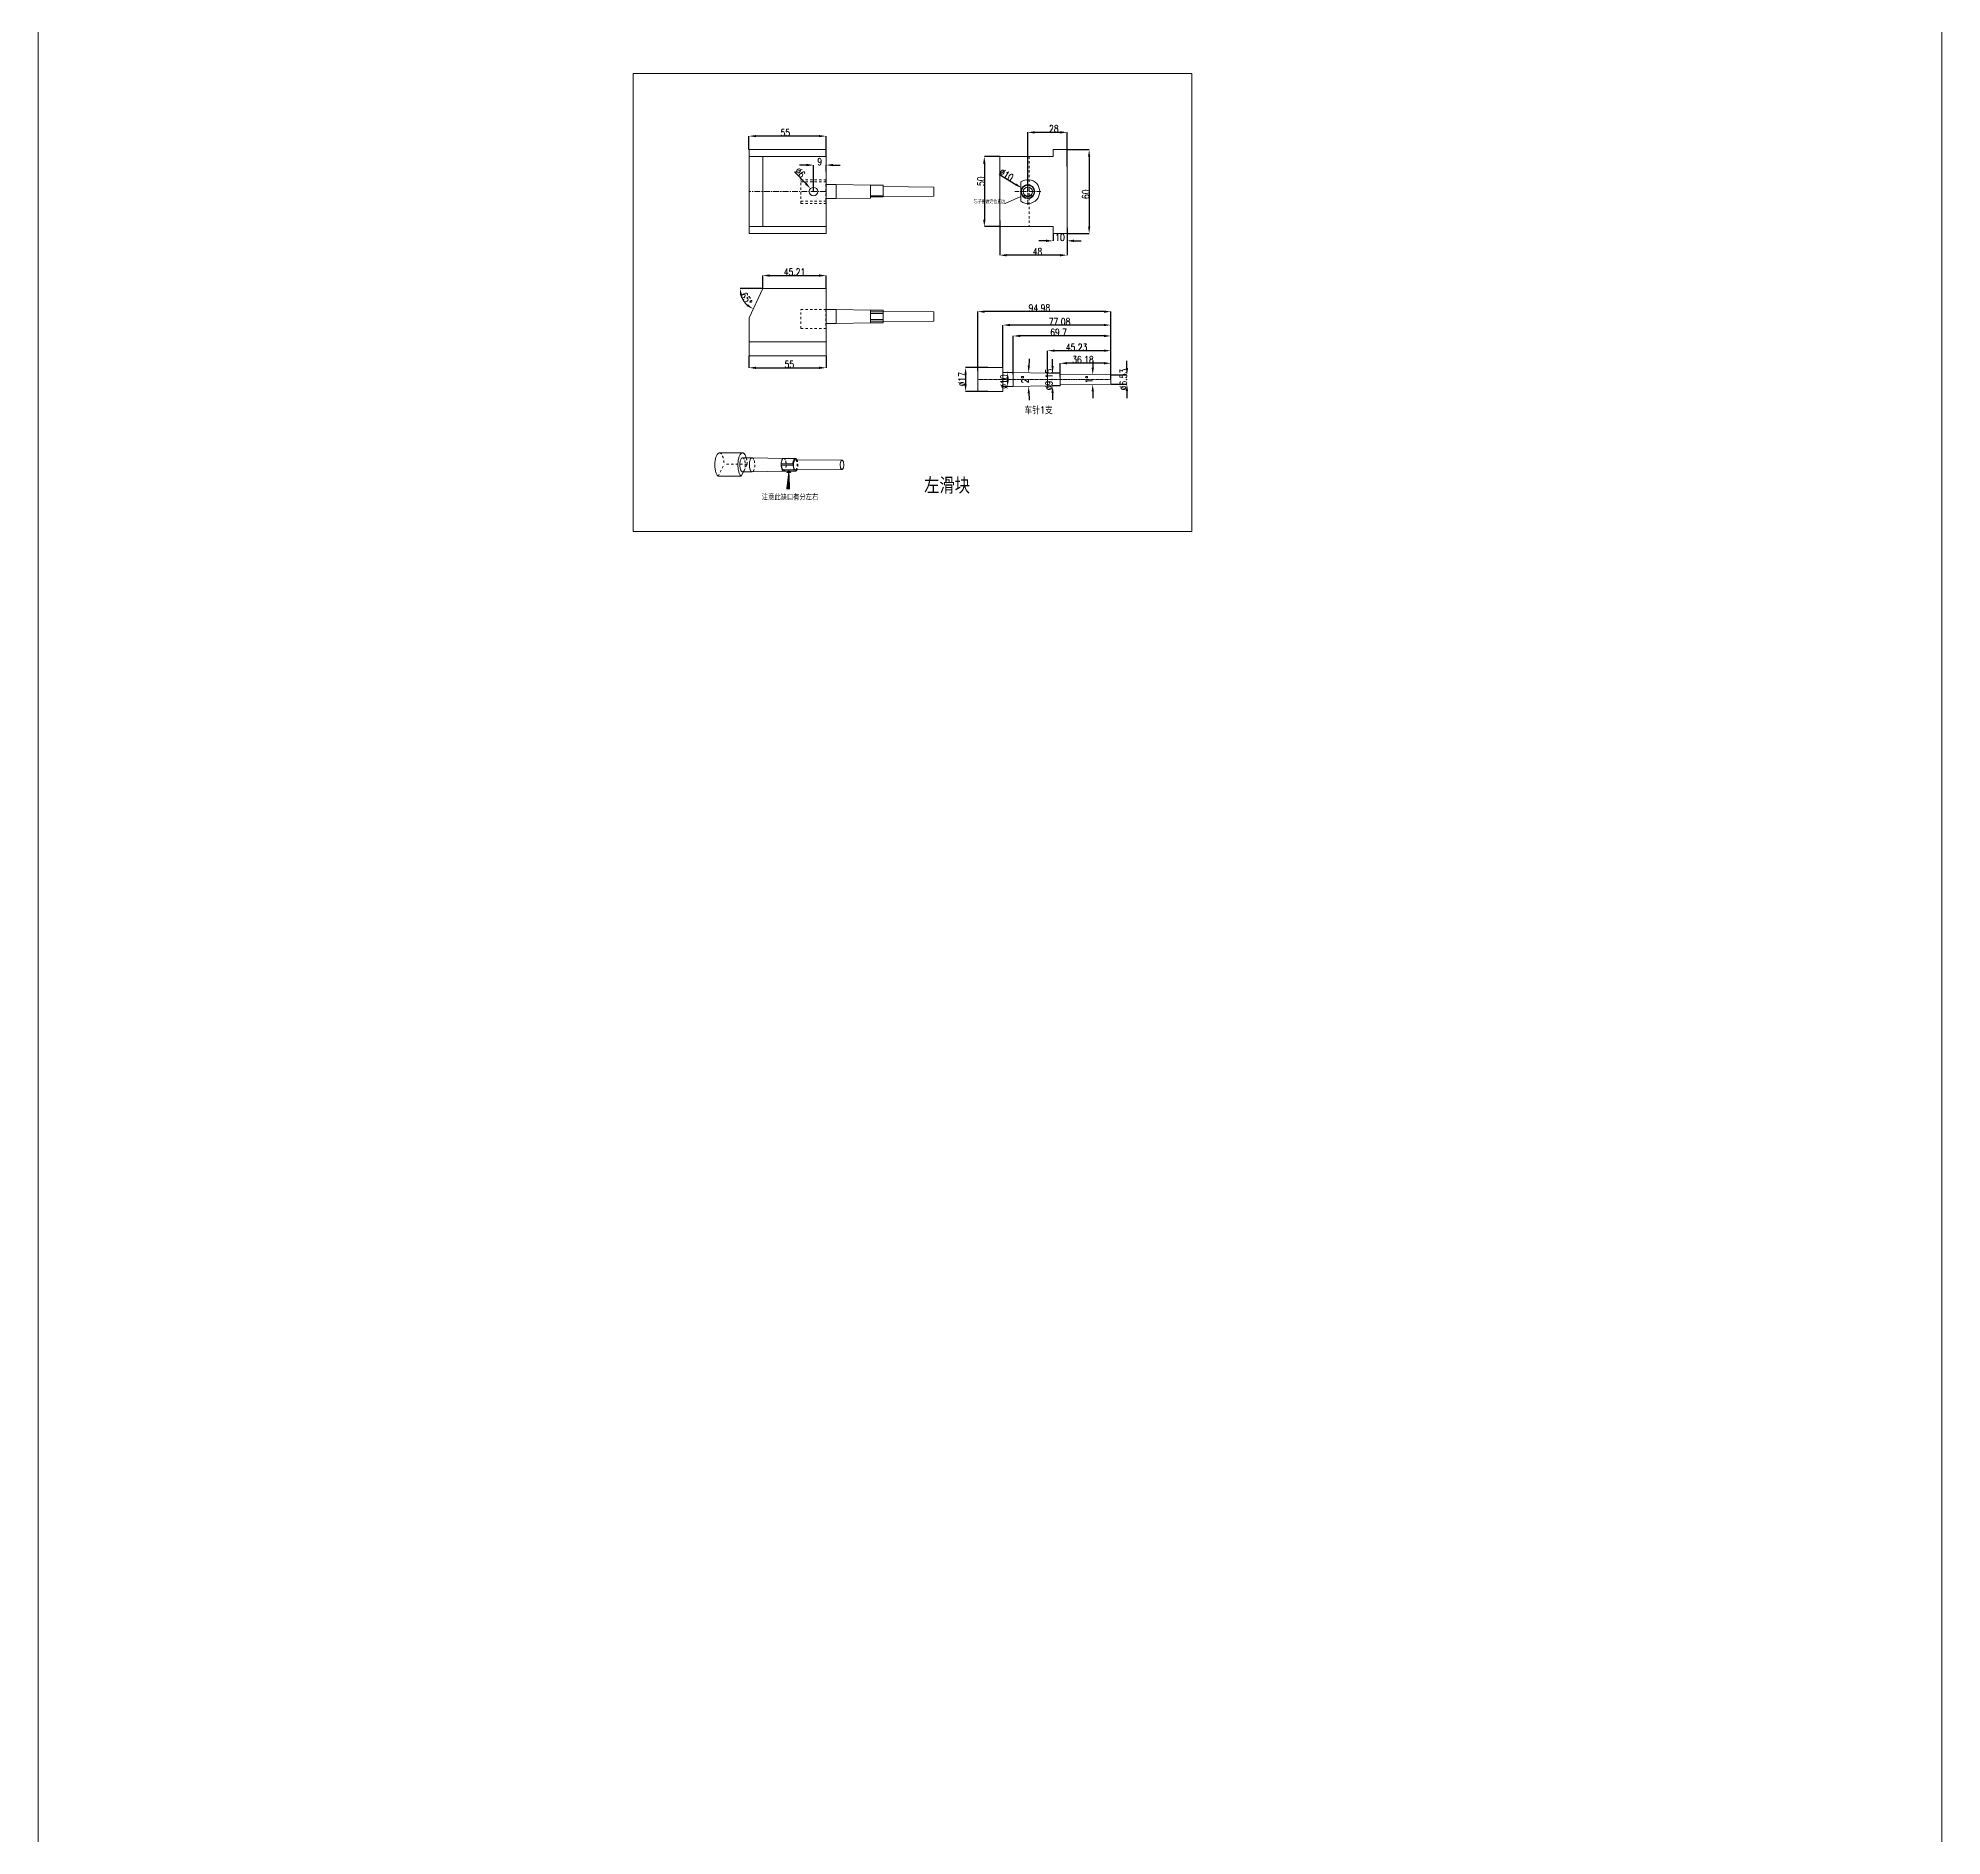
# Model space of a CAD drawing. Header units: millimetres. Extents: x 583 to 1942, y -5112 to 253.
# Drawn here: x 583 to 1942, y -3828 to -2545 of the extents above; entities that cross this region are included whole.
import ezdxf

# ---------------------------------------------------------------- set-up
doc = ezdxf.new("R2010")
doc.units = ezdxf.units.MM
doc.header["$LTSCALE"] = 16.334999
doc.linetypes.add('CENTER', pattern=[0.6, 0.375, -0.075, 0.075, -0.075])
doc.linetypes.add('HIDDEN', pattern=[0.2, 0.1, -0.1])
doc.layers.get('0').update_dxf_attribs({"lineweight": 18})
for name, color, linetype, lineweight in [('DEFAULT_2', 8, 'HIDDEN', 18), ('dim', 82, 'Continuous', 9), ('epin', 13, 'Continuous', 9)]:
    doc.layers.add(name, color=color, linetype=linetype, lineweight=lineweight)
doc.styles.get("Standard").update_dxf_attribs({"font": 'txt.shx', "width": 0.8})
doc.dimstyles.new('副本 11', dxfattribs={"dimtxt": 2.5, "dimasz": 2.5, "dimexe": 1.25, "dimexo": 0.625, "dimtad": 1, "dimdsep": 46, "dimtxsty": 'Standard', "dimcen": 2.5, "dimdle": 5, "dimadec": 0, "dimazin": 0, "dimtfac": 1, "dimtmove": 0, "dimatfit": 3, "dimfxl": 0, "dimtolj": 1, "dimarcsym": 0})

# ---------------------------------------------------------------- blocks, each defined once
blk = doc.blocks.new('*X70')
at = {"layer": 'epin'}
blk.add_hatch(color=4, dxfattribs=at).paths.add_polyline_path([(1131.4, -2648), (1130.2, -2649.1), (1134.3, -2652.2)], flags=0)
at = {"layer": 'epin', "color": 4, "lineweight": -2}
blk.add_line((1122.7, -2640.1), (1130.8, -2648.5), dxfattribs=at)
at = {"layer": 'epin', "color": 6, "insert": (1126.8, -2640.8), "char_height": 5, "width": 15.522, "attachment_point": 5, "rotation": 313.7476}
blk.add_mtext('%%C6', dxfattribs=at)
blk = doc.blocks.new('*X71')
at = {"layer": 'epin'}
for points in [[(1131.3, -2634.5), (1131.3, -2636.2), (1136.3, -2635.4)], [(1150.3, -2634.5), (1150.3, -2636.2), (1145.3, -2635.4)]]:
    blk.add_hatch(color=4, dxfattribs=at).paths.add_polyline_path(points, flags=0)
at = {"layer": 'epin', "color": 4, "lineweight": -2}
for p, q in [((1131.3, -2635.4), (1126.3, -2635.4)), ((1136.3, -2654.3), (1136.3, -2635.4)), ((1145.3, -2640), (1145.3, -2635.4)), ((1150.3, -2635.4), (1155.3, -2635.4))]:
    blk.add_line(p, q, dxfattribs=at)
at = {"layer": 'epin', "color": 6, "insert": (1140.8, -2632.9), "char_height": 5, "width": 4, "attachment_point": 5}
blk.add_mtext('9', dxfattribs=at)
blk = doc.blocks.new('*X72')
at = {"layer": 'epin'}
for points in [[(1095.3, -2613.9), (1095.3, -2615.5), (1090.3, -2614.7)], [(1140.3, -2613.9), (1140.3, -2615.5), (1145.3, -2614.7)]]:
    blk.add_hatch(color=4, dxfattribs=at).paths.add_polyline_path(points, flags=0)
at = {"layer": 'epin', "color": 4, "lineweight": -2}
for p, q in [((1090.3, -2624.3), (1090.3, -2614.7)), ((1140.3, -2614.7), (1095.3, -2614.7)), ((1145.3, -2629.3), (1145.3, -2614.7))]:
    blk.add_line(p, q, dxfattribs=at)
at = {"layer": 'epin', "color": 6, "insert": (1116.2, -2612.2), "char_height": 5, "width": 8.571, "attachment_point": 5}
blk.add_mtext('55', dxfattribs=at)
blk = doc.blocks.new('*X73')
at = {"layer": 'epin'}
for points in [[(1257.4, -2634.3), (1259.1, -2634.3), (1258.3, -2629.3)], [(1257.4, -2674.3), (1259.1, -2674.3), (1258.3, -2679.3)]]:
    blk.add_hatch(color=4, dxfattribs=at).paths.add_polyline_path(points, flags=0)
at = {"layer": 'epin', "color": 4, "lineweight": -2}
for p, q in [((1269.3, -2629.3), (1258.3, -2629.3)), ((1258.3, -2634.3), (1258.3, -2674.3)), ((1269.3, -2679.3), (1258.3, -2679.3))]:
    blk.add_line(p, q, dxfattribs=at)
at = {"layer": 'epin', "color": 6, "insert": (1255.8, -2646.9), "char_height": 5, "width": 10, "attachment_point": 5, "rotation": 90}
blk.add_mtext('50', dxfattribs=at)
blk = doc.blocks.new('*X74')
at = {"layer": 'epin'}
for points in [[(1332.3, -2629.3), (1333.9, -2629.3), (1333.1, -2624.3)], [(1332.3, -2679.3), (1333.9, -2679.3), (1333.1, -2684.3)]]:
    blk.add_hatch(color=4, dxfattribs=at).paths.add_polyline_path(points, flags=0)
at = {"layer": 'epin', "color": 4, "lineweight": -2}
for p, q in [((1317.3, -2624.3), (1333.1, -2624.3)), ((1333.1, -2629.3), (1333.1, -2679.3)), ((1317.3, -2684.3), (1333.1, -2684.3))]:
    blk.add_line(p, q, dxfattribs=at)
at = {"layer": 'epin', "color": 6, "insert": (1330.6, -2656.2), "char_height": 5, "width": 10, "attachment_point": 5, "rotation": 90}
blk.add_mtext('60', dxfattribs=at)
blk = doc.blocks.new('*X75')
at = {"layer": 'epin'}
for points in [[(1294.3, -2611.2), (1294.3, -2612.9), (1289.3, -2612)], [(1312.3, -2611.2), (1312.3, -2612.9), (1317.3, -2612)]]:
    blk.add_hatch(color=4, dxfattribs=at).paths.add_polyline_path(points, flags=0)
at = {"layer": 'epin', "color": 4, "lineweight": -2}
for p, q in [((1289.3, -2654.3), (1289.3, -2612)), ((1294.3, -2612), (1312.3, -2612)), ((1317.3, -2636.3), (1317.3, -2612))]:
    blk.add_line(p, q, dxfattribs=at)
at = {"layer": 'epin', "color": 6, "insert": (1307.9, -2609.5), "char_height": 5, "width": 9.714, "attachment_point": 5}
blk.add_mtext('28', dxfattribs=at)
blk = doc.blocks.new('*X76')
at = {"layer": 'epin'}
for points in [[(1302.3, -2688.6), (1302.3, -2690.3), (1307.3, -2689.5)], [(1322.3, -2688.6), (1322.3, -2690.3), (1317.3, -2689.5)]]:
    blk.add_hatch(color=4, dxfattribs=at).paths.add_polyline_path(points, flags=0)
at = {"layer": 'epin', "color": 4, "lineweight": -2}
for p, q in [((1302.3, -2689.5), (1297.3, -2689.5)), ((1307.3, -2684.3), (1307.3, -2689.5)), ((1317.3, -2682.6), (1317.3, -2689.5)), ((1322.3, -2689.5), (1327.3, -2689.5))]:
    blk.add_line(p, q, dxfattribs=at)
at = {"layer": 'epin', "color": 6, "insert": (1312.3, -2687), "char_height": 5, "width": 8, "attachment_point": 5}
blk.add_mtext('10', dxfattribs=at)
blk = doc.blocks.new('*X77')
at = {"layer": 'epin'}
for points in [[(1274.3, -2698.9), (1274.3, -2700.6), (1269.3, -2699.7)], [(1312.3, -2698.9), (1312.3, -2700.6), (1317.3, -2699.7)]]:
    blk.add_hatch(color=4, dxfattribs=at).paths.add_polyline_path(points, flags=0)
at = {"layer": 'epin', "color": 4, "lineweight": -2}
for p, q in [((1269.3, -2675), (1269.3, -2699.7)), ((1317.3, -2680.1), (1317.3, -2699.7)), ((1312.3, -2699.7), (1274.3, -2699.7))]:
    blk.add_line(p, q, dxfattribs=at)
at = {"layer": 'epin', "color": 6, "insert": (1296.2, -2697.2), "char_height": 5, "width": 9.714, "attachment_point": 5}
blk.add_mtext('48', dxfattribs=at)
blk = doc.blocks.new('*X78')
at = {"layer": 'epin'}
blk.add_hatch(color=4, dxfattribs=at).paths.add_polyline_path([(1281.2, -2648.5), (1280.3, -2649.9), (1285, -2651.8)], flags=0)
at = {"layer": 'epin', "color": 4, "lineweight": -2}
blk.add_line((1269, -2642.2), (1280.7, -2649.2), dxfattribs=at)
at = {"layer": 'epin', "color": 6, "insert": (1274, -2642.3), "char_height": 5, "width": 18.864, "attachment_point": 5, "rotation": 329.1923}
blk.add_mtext('%%C10', dxfattribs=at)
blk = doc.blocks.new('*X79')
at = {"layer": 'epin'}
for points in [[(1105.1, -2713.4), (1105.1, -2715.1), (1100.1, -2714.3)], [(1140.3, -2713.4), (1140.3, -2715.1), (1145.3, -2714.3)]]:
    blk.add_hatch(color=4, dxfattribs=at).paths.add_polyline_path(points, flags=0)
at = {"layer": 'epin', "color": 4, "lineweight": -2}
for p, q in [((1100.1, -2723.5), (1100.1, -2714.3)), ((1105.1, -2714.3), (1140.3, -2714.3)), ((1145.3, -2723.5), (1145.3, -2714.3))]:
    blk.add_line(p, q, dxfattribs=at)
at = {"layer": 'epin', "color": 6, "insert": (1122.8, -2711.8), "char_height": 5, "width": 20.571, "attachment_point": 5}
blk.add_mtext('45.21', dxfattribs=at)
blk = doc.blocks.new('*X80')
at = {"layer": 'epin'}
for points in [[(1095.3, -2779.3), (1095.3, -2781), (1090.3, -2780.1)], [(1140.3, -2779.3), (1140.3, -2781), (1145.3, -2780.1)]]:
    blk.add_hatch(color=4, dxfattribs=at).paths.add_polyline_path(points, flags=0)
at = {"layer": 'epin', "color": 4, "lineweight": -2}
for p, q in [((1090.3, -2771.5), (1090.3, -2780.1)), ((1145.3, -2771.5), (1145.3, -2780.1)), ((1095.3, -2780.1), (1140.3, -2780.1))]:
    blk.add_line(p, q, dxfattribs=at)
at = {"layer": 'epin', "color": 6, "insert": (1119.1, -2777.6), "char_height": 5, "width": 8.571, "attachment_point": 5}
blk.add_mtext('55', dxfattribs=at)
blk = doc.blocks.new('*X81')
at = {"layer": 'epin'}
for points in [[(1083.9, -2728.5), (1085.5, -2728.3), (1083.9, -2723.5)], [(1089.6, -2734.7), (1088.7, -2736.1), (1093.3, -2738.2)]]:
    blk.add_hatch(color=4, dxfattribs=at).paths.add_polyline_path(points, flags=0)
at = {"layer": 'epin', "color": 4, "lineweight": -2}
blk.add_line((1100.1, -2723.5), (1083.9, -2723.5), dxfattribs=at)
blk.add_arc((1100.1, -2723.5), 16.2, 197.7415, 227.2585, dxfattribs=at)
at = {"layer": 'epin', "color": 6, "insert": (1088.4, -2730.7), "char_height": 5, "width": 15.403, "attachment_point": 5, "rotation": 301.5872}
blk.add_mtext('65%%D', dxfattribs=at)
blk = doc.blocks.new('*X82')
at = {"layer": 'epin'}
for points in [[(1359.2, -2780.2), (1360.9, -2780.2), (1360.1, -2785.2)], [(1359.2, -2796.8), (1360.9, -2796.8), (1360.1, -2791.8)]]:
    blk.add_hatch(color=4, dxfattribs=at).paths.add_polyline_path(points, flags=0)
at = {"layer": 'epin', "color": 4, "lineweight": -2}
for p, q in [((1348.6, -2785.2), (1360.1, -2785.2)), ((1360.1, -2780.2), (1360.1, -2775.2)), ((1348.7, -2791.8), (1360.1, -2791.8)), ((1360.1, -2796.8), (1360.1, -2801.8))]:
    blk.add_line(p, q, dxfattribs=at)
at = {"layer": 'epin', "color": 6, "insert": (1357.6, -2788.5), "char_height": 5, "width": 24, "attachment_point": 5, "rotation": 90}
blk.add_mtext('%%C6.53', dxfattribs=at)
blk = doc.blocks.new('*X83')
at = {"layer": 'epin'}
for points in [[(1317.4, -2776), (1317.4, -2777.7), (1312.4, -2776.9)], [(1343.6, -2776), (1343.6, -2777.7), (1348.6, -2776.9)]]:
    blk.add_hatch(color=4, dxfattribs=at).paths.add_polyline_path(points, flags=0)
at = {"layer": 'epin', "color": 4, "lineweight": -2}
for p, q in [((1312.4, -2786.7), (1312.4, -2776.9)), ((1343.6, -2776.9), (1317.4, -2776.9)), ((1348.6, -2788.5), (1348.6, -2776.9))]:
    blk.add_line(p, q, dxfattribs=at)
at = {"layer": 'epin', "color": 6, "insert": (1328.7, -2774.4), "char_height": 5, "width": 20.571, "attachment_point": 5}
blk.add_mtext('36.18', dxfattribs=at)
blk = doc.blocks.new('*X84')
at = {"layer": 'epin'}
for points in [[(1308.4, -2767.1), (1308.4, -2768.7), (1303.4, -2767.9)], [(1343.6, -2767.1), (1343.6, -2768.7), (1348.6, -2767.9)]]:
    blk.add_hatch(color=4, dxfattribs=at).paths.add_polyline_path(points, flags=0)
at = {"layer": 'epin', "color": 4, "lineweight": -2}
for p, q in [((1303.4, -2785.8), (1303.4, -2767.9)), ((1343.6, -2767.9), (1308.4, -2767.9)), ((1348.6, -2787.4), (1348.6, -2767.9))]:
    blk.add_line(p, q, dxfattribs=at)
at = {"layer": 'epin', "color": 6, "insert": (1324.1, -2765.4), "char_height": 5, "width": 21.714, "attachment_point": 5}
blk.add_mtext('45.23', dxfattribs=at)
blk = doc.blocks.new('*X85')
at = {"layer": 'epin'}
for points in [[(1283.9, -2756.5), (1283.9, -2758.2), (1278.9, -2757.4)], [(1343.6, -2756.5), (1343.6, -2758.2), (1348.6, -2757.4)]]:
    blk.add_hatch(color=4, dxfattribs=at).paths.add_polyline_path(points, flags=0)
at = {"layer": 'epin', "color": 4, "lineweight": -2}
for p, q in [((1278.9, -2784.8), (1278.9, -2757.4)), ((1343.6, -2757.4), (1283.9, -2757.4)), ((1348.6, -2787.4), (1348.6, -2757.4))]:
    blk.add_line(p, q, dxfattribs=at)
at = {"layer": 'epin', "color": 6, "insert": (1311.3, -2754.9), "char_height": 5, "width": 17.143, "attachment_point": 5}
blk.add_mtext('69.7', dxfattribs=at)
blk = doc.blocks.new('*X86')
at = {"layer": 'epin'}
for points in [[(1276.5, -2748.8), (1276.5, -2750.4), (1271.5, -2749.6)], [(1343.6, -2748.8), (1343.6, -2750.4), (1348.6, -2749.6)]]:
    blk.add_hatch(color=4, dxfattribs=at).paths.add_polyline_path(points, flags=0)
at = {"layer": 'epin', "color": 4, "lineweight": -2}
for p, q in [((1271.5, -2780), (1271.5, -2749.6)), ((1343.6, -2749.6), (1276.5, -2749.6)), ((1348.6, -2787.4), (1348.6, -2749.6))]:
    blk.add_line(p, q, dxfattribs=at)
at = {"layer": 'epin', "color": 6, "insert": (1312, -2747.1), "char_height": 5, "width": 22.857, "attachment_point": 5}
blk.add_mtext('77.08', dxfattribs=at)
blk = doc.blocks.new('*X87')
at = {"layer": 'epin'}
for points in [[(1258.6, -2739.2), (1258.6, -2740.9), (1253.6, -2740)], [(1343.6, -2739.2), (1343.6, -2740.9), (1348.6, -2740)]]:
    blk.add_hatch(color=4, dxfattribs=at).paths.add_polyline_path(points, flags=0)
at = {"layer": 'epin', "color": 4, "lineweight": -2}
for p, q in [((1253.6, -2782.4), (1253.6, -2740)), ((1343.6, -2740), (1258.6, -2740)), ((1348.6, -2787.4), (1348.6, -2740))]:
    blk.add_line(p, q, dxfattribs=at)
at = {"layer": 'epin', "color": 6, "insert": (1297.6, -2737.5), "char_height": 5, "width": 22.857, "attachment_point": 5}
blk.add_mtext('94.98', dxfattribs=at)
blk = doc.blocks.new('*X88')
at = {"layer": 'epin'}
for points in [[(1244.1, -2785), (1245.7, -2785), (1244.9, -2780)], [(1244.1, -2792), (1245.7, -2792), (1244.9, -2797)]]:
    blk.add_hatch(color=4, dxfattribs=at).paths.add_polyline_path(points, flags=0)
at = {"layer": 'epin', "color": 4, "lineweight": -2}
for p, q in [((1260.9, -2780), (1244.9, -2780)), ((1244.9, -2785), (1244.9, -2792)), ((1260.9, -2797), (1244.9, -2797))]:
    blk.add_line(p, q, dxfattribs=at)
at = {"layer": 'epin', "color": 6, "insert": (1242.4, -2788.3), "char_height": 5, "width": 16, "attachment_point": 5, "rotation": 90}
blk.add_mtext('%%C17', dxfattribs=at)
blk = doc.blocks.new('*X89')
at = {"layer": 'epin'}
for points in [[(1274.1, -2788.5), (1275.8, -2788.5), (1274.9, -2783.5)], [(1274.1, -2788.5), (1275.8, -2788.5), (1274.9, -2793.5)]]:
    blk.add_hatch(color=4, dxfattribs=at).paths.add_polyline_path(points, flags=0)
at = {"layer": 'epin', "color": 4, "lineweight": -2}
for p, q in [((1275.3, -2783.5), (1274.9, -2783.5)), ((1275.3, -2793.5), (1274.9, -2793.5))]:
    blk.add_line(p, q, dxfattribs=at)
at = {"layer": 'epin', "color": 6, "insert": (1272.4, -2790), "char_height": 5, "width": 16, "attachment_point": 5, "rotation": 90}
blk.add_mtext('%%C10', dxfattribs=at)
blk = doc.blocks.new('*X90')
at = {"layer": 'epin'}
for points in [[(1306.2, -2778.9), (1307.8, -2778.9), (1307, -2783.9)], [(1306.2, -2798.1), (1307.8, -2798.1), (1307, -2793.1)]]:
    blk.add_hatch(color=4, dxfattribs=at).paths.add_polyline_path(points, flags=0)
at = {"layer": 'epin', "color": 4, "lineweight": -2}
for p, q in [((1307, -2778.9), (1307, -2773.9)), ((1312.4, -2783.9), (1307, -2783.9)), ((1312.4, -2793.1), (1307, -2793.1)), ((1307, -2798.1), (1307, -2803.1))]:
    blk.add_line(p, q, dxfattribs=at)
at = {"layer": 'epin', "color": 6, "insert": (1304.5, -2788.5), "char_height": 5, "width": 22.857, "attachment_point": 5, "rotation": 90}
blk.add_mtext('%%C9.15', dxfattribs=at)
blk = doc.blocks.new('*X91')
at = {"layer": 'epin'}
for points in [[(1290.8, -2778.7), (1289.2, -2778.7), (1289.9, -2783.7)], [(1289.2, -2798.3), (1290.8, -2798.3), (1289.9, -2793.3)]]:
    blk.add_hatch(color=4, dxfattribs=at).paths.add_polyline_path(points, flags=0)
at = {"layer": 'epin', "color": 4, "lineweight": -2}
for start, end in [(176.9206, 177.9603), (182.0397, 183.0794)]:
    blk.add_arc((1565.4, -2788.5), 275.5, start, end, dxfattribs=at)
at = {"layer": 'epin', "color": 6, "insert": (1287.3, -2788.5), "char_height": 5, "width": 10, "attachment_point": 5, "rotation": 90}
blk.add_mtext('2%%D', dxfattribs=at)
blk = doc.blocks.new('*X92')
at = {"layer": 'epin'}
for points in [[(1336.5, -2780.1), (1334.9, -2780.1), (1335.6, -2785.1)], [(1334.9, -2796.9), (1336.5, -2796.9), (1335.6, -2791.9)]]:
    blk.add_hatch(color=4, dxfattribs=at).paths.add_polyline_path(points, flags=0)
at = {"layer": 'epin', "color": 4, "lineweight": -2}
for start, end in [(178.0206, 178.7603), (181.2397, 181.9794)]:
    blk.add_arc((1722.9, -2788.5), 387.3, start, end, dxfattribs=at)
at = {"layer": 'epin', "color": 6, "insert": (1333.1, -2788.5), "char_height": 5, "width": 10, "attachment_point": 5, "rotation": 90}
blk.add_mtext('1%%D', dxfattribs=at)
blk = doc.blocks.new('*X93')
at = {"layer": 'dim', "linetype": 'Continuous'}
blk.add_hatch(color=4, dxfattribs=at).paths.add_polyline_path([(11.2, 5.2), (9.5, 4.1), (9.3, 4.6)], flags=0)
at = {"layer": 'dim', "color": 4, "linetype": 'Continuous'}
for p in [(11.2, 5.2), (0, 0)]:
    blk.add_line(p, (0, 0), dxfattribs=at)
at = {"layer": 'dim', "color": 0}
blk.add_line((0, 0), (0, 0), dxfattribs=at)

msp = doc.modelspace()

# ---------------------------------------------------------------- linework, layer by layer
at = {"color": 7, "linetype": 'Continuous'}
for p, q in [((1145.333, -2624.321), (1090.333, -2624.321)), ((1090.333, -2624.321), (1090.333, -2684.321)), ((1145.333, -2629.321), (1090.333, -2629.321)), ((1100.126, -2629.321), (1100.126, -2679.321)), ((1145.333, -2624.321), (1145.333, -2684.321)), ((1269.328, -2629.321), (1269.328, -2679.321)), ((1307.328, -2629.321), (1269.328, -2629.321)), ((1307.328, -2624.321), (1307.328, -2629.321)), ((1317.328, -2624.321), (1307.328, -2624.321)), ((1317.328, -2684.321), (1317.328, -2624.321)), ((1145.333, -2649.321), (1152.616, -2649.321)), ((1177.093, -2649.748), (1152.616, -2649.321)), ((1152.616, -2649.321), (1152.616, -2659.321)), ((1186.138, -2649.748), (1177.093, -2649.748)), ((1177.093, -2649.748), (1177.093, -2658.893)), ((1186.138, -2649.748), (1186.138, -2658.089)), ((1284.328, -2661.195), (1284.328, -2647.447)), ((1145.333, -2659.321), (1152.616, -2659.321)), ((1177.093, -2658.893), (1152.616, -2659.321)), ((1177.093, -2657.386), (1186.138, -2657.386)), ((1186.138, -2658.089), (1177.093, -2658.089)), ((1186.139, -2650.739), (1222.318, -2651.054)), ((1186.139, -2657.903), (1222.318, -2657.587)), ((1222.318, -2651.054), (1222.318, -2657.587)), ((1285.935, -2657.386), (1287.135, -2657.386)), ((1291.521, -2657.386), (1292.721, -2657.386)), ((1145.333, -2679.321), (1090.333, -2679.321)), ((1145.333, -2684.321), (1090.333, -2684.321)), ((1269.328, -2679.321), (1307.328, -2679.321)), ((1307.328, -2679.321), (1307.328, -2684.321)), ((1307.328, -2684.321), (1317.328, -2684.321)), ((1090.333, -2744.47), (1100.126, -2723.47)), ((1145.333, -2723.47), (1100.126, -2723.47)), ((1145.333, -2723.47), (1145.333, -2771.47)), ((1090.333, -2744.47), (1090.333, -2771.47)), ((1152.616, -2738.47), (1145.333, -2738.47)), ((1177.093, -2738.897), (1152.616, -2738.47)), ((1152.616, -2738.47), (1152.616, -2748.47)), ((1186.138, -2738.897), (1177.093, -2738.897)), ((1177.093, -2738.897), (1177.093, -2748.043)), ((1177.093, -2740.077), (1186.138, -2740.077)), ((1186.138, -2741.278), (1177.093, -2741.278)), ((1186.138, -2738.898), (1186.138, -2748.043)), ((1186.139, -2739.888), (1222.318, -2740.204)), ((1222.318, -2740.204), (1222.318, -2746.736)), ((1222.318, -2740.204), (1222.318, -2746.736)), ((1152.616, -2748.47), (1145.333, -2748.47)), ((1177.093, -2748.043), (1152.616, -2748.47)), ((1177.093, -2745.663), (1186.138, -2745.663)), ((1186.138, -2746.863), (1177.093, -2746.863)), ((1186.138, -2748.043), (1177.093, -2748.043)), ((1186.139, -2747.052), (1222.318, -2746.736)), ((1145.333, -2761.47), (1090.333, -2761.47)), ((1145.333, -2771.47), (1090.333, -2771.47)), ((1253.645, -2779.994), (1271.545, -2779.994)), ((1253.645, -2796.994), (1253.645, -2779.994)), ((1271.545, -2779.994), (1271.545, -2796.994)), ((1271.545, -2783.494), (1271.645, -2783.494)), ((1271.645, -2783.494), (1278.928, -2783.494)), ((1303.405, -2783.921), (1278.928, -2783.494)), ((1278.928, -2783.494), (1278.928, -2793.494)), ((1312.45, -2783.921), (1303.405, -2783.921)), ((1303.405, -2783.921), (1303.405, -2793.067)), ((1312.45, -2783.922), (1312.45, -2793.067)), ((1312.451, -2784.912), (1348.63, -2785.228)), ((1348.63, -2785.228), (1348.63, -2791.76)), ((1253.645, -2796.994), (1271.545, -2796.994)), ((1271.545, -2793.494), (1271.645, -2793.494)), ((1271.645, -2793.494), (1278.928, -2793.494)), ((1303.405, -2793.067), (1278.928, -2793.494)), ((1312.45, -2793.067), (1303.405, -2793.067)), ((1312.451, -2792.076), (1348.63, -2791.76)), ((1085.698, -2840.89), (1069.211, -2840.89)), ((1092.498, -2844.39), (1085.698, -2844.39)), ((1092.498, -2844.39), (1092.512, -2844.39)), ((1115.043, -2844.817), (1092.512, -2844.39)), ((1113.287, -2848.638), (1113.577, -2849.578)), ((1121.618, -2848.638), (1113.287, -2848.638)), ((1113.577, -2849.578), (1121.908, -2849.578)), ((1114.639, -2853.013), (1114.929, -2853.954)), ((1122.97, -2853.013), (1114.639, -2853.013)), ((1123.374, -2844.818), (1115.056, -2844.818)), ((1121.908, -2849.578), (1121.618, -2848.638)), ((1123.26, -2853.954), (1122.97, -2853.013)), ((1156.703, -2846.124), (1123.379, -2845.808)), ((1156.703, -2852.656), (1123.379, -2852.972)), ((1068.325, -2857.58), (1084.812, -2857.58)), ((1086.377, -2854.39), (1084.812, -2857.58)), ((1092.498, -2854.39), (1085.698, -2854.39)), ((1092.512, -2854.39), (1092.498, -2854.39)), ((1114.93, -2853.965), (1092.512, -2854.39)), ((1114.929, -2853.954), (1123.26, -2853.954)), ((1123.374, -2853.963), (1123.26, -2853.954))]:
    msp.add_line(p, q, dxfattribs=at)
at = {"color": 1, "linetype": 'CENTER', "ltscale": 0.528681}
for p, q in [((1289.328, -2663.671), (1289.328, -2644.971)), ((1298.678, -2654.321), (1279.978, -2654.321))]:
    msp.add_line(p, q, dxfattribs=at)
at = {"color": 1, "linetype": 'CENTER', "ltscale": 0.684175}
msp.add_line((1145.333, -2654.321), (1090.333, -2654.321), dxfattribs=at)
at = {"color": 1, "linetype": 'CENTER', "ltscale": 0.090589}
msp.add_line((1253.645, -2788.494), (1348.63, -2788.494), dxfattribs=at)
at = {"color": 7, "linetype": 'Continuous'}
for radius in [5, 4.573, 3.266]:
    msp.add_circle((1289.328, -2654.321), radius, dxfattribs=at)
for centre, radius, start, end in [((1289.328, -2654.321), 8.5, 233.968121, 126.031879), ((1289.328, -2654.321), 3.769, 234.422897, 305.577103), ((1115.043, -2845.526), 0.708, 90.022632, 102.867507), ((1092.498, -2853.623), 0.767, 260.894738, 269.981772)]:
    msp.add_arc(centre, radius, start, end, dxfattribs=at)
for points, knots in [([(1068.325, -2857.58), (1068.115, -2857.43), (1067.711, -2857.018), (1067.213, -2856.222), (1066.777, -2855.216), (1066.276, -2853.562), (1065.91, -2851.209), (1065.863, -2848.28), (1066.15, -2845.87), (1066.591, -2844.125), (1066.991, -2843.026), (1067.461, -2842.124), (1067.989, -2841.443), (1068.571, -2841.001), (1069.009, -2840.89), (1069.211, -2840.89)], [0, 0, 0, 0, 0.77339921, 1.70830845, 2.80781602, 4.05696624, 6.88896725, 9.92317942, 12.83363075, 14.14684929, 15.32218982, 16.33849459, 17.18887337, 17.89016622, 18.49700254, 18.49700254, 18.49700254, 18.49700254]), ([(1084.812, -2857.58), (1084.602, -2857.43), (1084.198, -2857.018), (1083.7, -2856.222), (1083.264, -2855.216), (1082.763, -2853.562), (1082.397, -2851.209), (1082.35, -2848.28), (1082.637, -2845.87), (1083.078, -2844.125), (1083.478, -2843.026), (1083.948, -2842.124), (1084.476, -2841.443), (1085.058, -2841.001), (1085.496, -2840.89), (1085.698, -2840.89)], [0, 0, 0, 0, 0.77339921, 1.70830845, 2.80781602, 4.05696624, 6.88896725, 9.92317942, 12.83363075, 14.14684929, 15.32218982, 16.33849459, 17.18887337, 17.89016622, 18.49700254, 18.49700254, 18.49700254, 18.49700254]), ([(1084.173, -2852.498), (1084.052, -2852.105), (1083.866, -2851.257), (1083.738, -2849.93), (1083.753, -2848.562), (1083.91, -2847.257), (1084.197, -2846.112), (1084.543, -2845.31), (1084.882, -2844.832), (1085.139, -2844.584), (1085.412, -2844.427), (1085.606, -2844.39), (1085.698, -2844.39)], [0, 0, 0, 0, 1.23652004, 2.59710035, 3.99419255, 5.33551832, 6.53558823, 7.52791178, 7.93626932, 8.28759182, 8.59177641, 8.86828714, 8.86828714, 8.86828714, 8.86828714]), ([(1085.698, -2854.39), (1085.548, -2854.39), (1085.211, -2854.279), (1084.798, -2853.869), (1084.439, -2853.258), (1084.257, -2852.77), (1084.173, -2852.498)], [0, 0, 0, 0, 0.45372912, 1.0107302, 1.71662247, 2.57246214, 2.57246214, 2.57246214, 2.57246214]), ([(1085.698, -2840.89), (1085.829, -2840.89), (1086.102, -2840.933), (1086.494, -2841.119), (1086.868, -2841.418), (1087.372, -2841.995), (1087.92, -2842.989), (1088.232, -2843.885), (1088.373, -2844.384)], [0, 0, 0, 0, 0.39338359, 0.81525163, 1.28764377, 1.82412578, 3.10754427, 4.66517166, 4.66517166, 4.66517166, 4.66517166]), ([(1090.973, -2852.498), (1090.851, -2852.105), (1090.665, -2851.257), (1090.538, -2849.93), (1090.553, -2848.562), (1090.71, -2847.257), (1090.996, -2846.112), (1091.343, -2845.31), (1091.682, -2844.832), (1091.938, -2844.584), (1092.211, -2844.427), (1092.406, -2844.39), (1092.498, -2844.39)], [0, 0, 0, 0, 1.23651307, 2.59710933, 3.99418995, 5.33550954, 6.53559006, 7.52793341, 7.93626597, 8.28759041, 8.59179034, 8.86829475, 8.86829475, 8.86829475, 8.86829475]), ([(1092.377, -2854.381), (1092.061, -2854.33), (1091.61, -2853.915), (1091.225, -2853.216), (1091.051, -2852.753), (1090.973, -2852.498)], [0, 0, 0, 0, 0.96618537, 1.6413456, 2.44630858, 2.44630858, 2.44630858, 2.44630858]), ([(1113.648, -2852.233), (1113.478, -2851.682), (1113.265, -2850.482), (1113.246, -2849.268), (1113.287, -2848.638)], [0, 0, 0, 0, 1.73251568, 3.6307732, 3.6307732, 3.6307732, 3.6307732]), ([(1113.287, -2848.638), (1113.317, -2848.162), (1113.431, -2847.277), (1113.719, -2846.249), (1114.041, -2845.586), (1114.348, -2845.138), (1114.665, -2844.886), (1114.885, -2844.835)], [0, 0, 0, 0, 1.43407831, 2.67471902, 3.19377418, 3.63778582, 4.31788098, 4.31788098, 4.31788098, 4.31788098]), ([(1113.577, -2849.578), (1113.585, -2849.96), (1113.641, -2850.687), (1113.851, -2851.683), (1114.16, -2852.472), (1114.467, -2852.887), (1114.639, -2853.013)], [0, 0, 0, 0, 1.14662333, 2.18659569, 3.04546477, 3.68681451, 3.68681451, 3.68681451, 3.68681451]), ([(1114.929, -2853.954), (1114.641, -2853.906), (1114.23, -2853.527), (1113.878, -2852.888), (1113.72, -2852.465), (1113.648, -2852.233)], [0, 0, 0, 0, 0.88295835, 1.4999016, 2.2344554, 2.2344554, 2.2344554, 2.2344554]), ([(1121.618, -2848.638), (1121.65, -2848.132), (1121.743, -2847.403), (1121.988, -2846.486), (1122.308, -2845.62), (1122.847, -2844.818), (1123.374, -2844.818)], [0, 0, 0, 0, 1.54082942, 2.23336153, 2.85262377, 4.45407496, 4.45407496, 4.45407496, 4.45407496]), ([(1122.97, -2853.013), (1122.798, -2852.887), (1122.491, -2852.472), (1122.182, -2851.683), (1121.972, -2850.687), (1121.916, -2849.96), (1121.908, -2849.578)], [0, 0, 0, 0, 0.64135171, 1.50022112, 2.54019399, 3.68681449, 3.68681449, 3.68681449, 3.68681449]), ([(1123.379, -2845.808), (1123.242, -2845.807), (1123.021, -2845.899), (1122.794, -2846.121), (1122.549, -2846.462), (1122.3, -2847.036), (1122.094, -2847.856), (1121.981, -2848.792), (1121.969, -2849.774), (1122.061, -2850.726), (1122.194, -2851.334), (1122.281, -2851.617)], [0, 0, 0, 0, 0.41053414, 0.6619541, 0.95425187, 1.66523548, 2.52594798, 3.48858113, 4.49166026, 5.46868746, 6.35659107, 6.35659107, 6.35659107, 6.35659107]), ([(1122.281, -2851.617), (1122.342, -2851.812), (1122.473, -2852.163), (1122.731, -2852.602), (1123.028, -2852.895), (1123.271, -2852.973), (1123.379, -2852.972)], [0, 0, 0, 0, 0.61540802, 1.12255289, 1.52221128, 1.84799723, 1.84799723, 1.84799723, 1.84799723]), ([(1123.374, -2844.818), (1123.475, -2844.818), (1123.692, -2844.868), (1123.985, -2845.073), (1124.254, -2845.391), (1124.403, -2845.652), (1124.475, -2845.797)], [0, 0, 0, 0, 0.30295415, 0.64738333, 1.05894189, 1.54721567, 1.54721567, 1.54721567, 1.54721567]), ([(1124.476, -2852.981), (1124.404, -2853.127), (1124.255, -2853.388), (1123.986, -2853.707), (1123.692, -2853.913), (1123.475, -2853.963), (1123.374, -2853.963)], [0, 0, 0, 0, 0.48899993, 0.90113595, 1.24601912, 1.54938404, 1.54938404, 1.54938404, 1.54938404]), ([(1155.702, -2851.421), (1155.622, -2851.163), (1155.5, -2850.608), (1155.417, -2849.74), (1155.428, -2848.845), (1155.531, -2847.991), (1155.719, -2847.244), (1155.945, -2846.72), (1156.169, -2846.409), (1156.376, -2846.207), (1156.578, -2846.123), (1156.703, -2846.124)], [0, 0, 0, 0, 0.80964095, 1.70055088, 2.61521178, 3.49299303, 4.27783394, 4.92614632, 5.19267843, 5.42193572, 5.79628261, 5.79628261, 5.79628261, 5.79628261]), ([(1156.703, -2852.656), (1156.604, -2852.657), (1156.383, -2852.586), (1156.112, -2852.319), (1155.876, -2851.919), (1155.757, -2851.599), (1155.702, -2851.421)], [0, 0, 0, 0, 0.29706904, 0.66149764, 1.12394143, 1.68510352, 1.68510352, 1.68510352, 1.68510352]), ([(1156.703, -2846.124), (1156.801, -2846.125), (1157.02, -2846.199), (1157.288, -2846.467), (1157.521, -2846.865), (1157.64, -2847.183), (1157.694, -2847.36)], [0, 0, 0, 0, 0.29573822, 0.65897821, 1.1188641, 1.67578632, 1.67578632, 1.67578632, 1.67578632]), ([(1157.694, -2847.36), (1157.774, -2847.617), (1157.895, -2848.17), (1157.978, -2849.035), (1157.969, -2849.927), (1157.867, -2850.779), (1157.681, -2851.526), (1157.456, -2852.051), (1157.234, -2852.364), (1157.028, -2852.568), (1156.827, -2852.655), (1156.703, -2852.656)], [0, 0, 0, 0, 0.80680091, 1.69451707, 2.60622196, 3.48187181, 4.26585914, 4.91476423, 5.18200778, 5.41206107, 5.78698103, 5.78698103, 5.78698103, 5.78698103])]:
    msp.add_open_spline(points, degree=3, knots=knots, dxfattribs=at)
at = {"layer": 'DEFAULT_2', "color": 8, "linetype": 'HIDDEN'}
for p, q in [((1290.328, -2629.321), (1290.328, -2679.321)), ((1127.333, -2645.821), (1145.333, -2645.821)), ((1127.333, -2662.821), (1127.333, -2645.821)), ((1145.333, -2647.447), (1127.333, -2647.447)), ((1145.233, -2645.821), (1145.233, -2662.821)), ((1145.233, -2649.321), (1145.333, -2649.321)), ((1145.333, -2661.195), (1127.333, -2661.195)), ((1127.333, -2662.821), (1145.333, -2662.821)), ((1145.233, -2659.321), (1145.333, -2659.321)), ((1145.333, -2738.47), (1127.333, -2738.47)), ((1127.333, -2751.97), (1127.333, -2738.47)), ((1145.233, -2738.47), (1145.233, -2751.97)), ((1127.333, -2751.97), (1145.333, -2751.97)), ((1145.333, -2748.47), (1145.233, -2748.47)), ((1068.325, -2857.58), (1072.519, -2849.034)), ((1089.006, -2849.034), (1072.519, -2849.034)), ((1089.006, -2849.034), (1086.377, -2854.39)), ((1115.056, -2844.818), (1115.043, -2844.817)), ((1115.043, -2844.818), (1115.056, -2844.818)), ((1115.043, -2853.963), (1114.929, -2853.954)), ((1115.056, -2853.963), (1114.93, -2853.965)), ((1115.056, -2853.963), (1115.043, -2853.963)), ((1123.374, -2853.963), (1123.26, -2853.954))]:
    msp.add_line(p, q, dxfattribs=at)
for points, knots in [([(1069.211, -2840.89), (1069.427, -2840.89), (1069.9, -2841.018), (1070.514, -2841.521), (1071.066, -2842.288), (1071.549, -2843.3), (1071.95, -2844.525), (1072.369, -2846.447), (1072.501, -2847.982), (1072.519, -2849.034)], [0, 0, 0, 0, 0.64839127, 1.40928107, 2.34371923, 3.46647895, 4.76467104, 6.20897335, 9.36850698, 9.36850698, 9.36850698, 9.36850698]), ([(1085.698, -2844.39), (1085.849, -2844.39), (1086.186, -2844.501), (1086.598, -2844.911), (1086.957, -2845.522), (1087.14, -2846.01), (1087.224, -2846.282)], [0, 0, 0, 0, 0.45372052, 1.01073336, 1.71661747, 2.57246169, 2.57246169, 2.57246169, 2.57246169]), ([(1086.909, -2853.307), (1086.83, -2853.468), (1086.666, -2853.756), (1086.37, -2854.108), (1086.048, -2854.335), (1085.809, -2854.39), (1085.698, -2854.39)], [0, 0, 0, 0, 0.53862027, 0.99264252, 1.37194741, 1.70523337, 1.70523337, 1.70523337, 1.70523337]), ([(1087.224, -2846.282), (1087.398, -2846.846), (1087.624, -2848.072), (1087.681, -2849.94), (1087.471, -2851.727), (1087.139, -2852.838), (1086.909, -2853.307)], [0, 0, 0, 0, 1.77182112, 3.71930994, 5.59318122, 7.16163122, 7.16163122, 7.16163122, 7.16163122]), ([(1088.373, -2844.384), (1088.578, -2845.105), (1088.88, -2846.65), (1088.992, -2848.217), (1089.006, -2849.034)], [0, 0, 0, 0, 2.25149527, 4.70488085, 4.70488085, 4.70488085, 4.70488085]), ([(1092.512, -2844.39), (1092.662, -2844.393), (1092.996, -2844.509), (1093.403, -2844.919), (1093.759, -2845.527), (1093.94, -2846.013), (1094.023, -2846.282)], [0, 0, 0, 0, 0.45170926, 1.00690366, 1.70881355, 2.55819117, 2.55819117, 2.55819117, 2.55819117]), ([(1094.023, -2846.282), (1094.144, -2846.674), (1094.33, -2847.519), (1094.458, -2848.841), (1094.444, -2850.205), (1094.289, -2851.508), (1094.005, -2852.651), (1093.661, -2853.455), (1093.324, -2853.936), (1093.07, -2854.187), (1092.799, -2854.348), (1092.604, -2854.388), (1092.512, -2854.39)], [0, 0, 0, 0, 1.23218217, 2.58790422, 3.98047388, 5.31853635, 6.51730755, 7.51054862, 7.91996759, 8.27251374, 8.57759268, 8.85396926, 8.85396926, 8.85396926, 8.85396926]), ([(1115.056, -2844.818), (1115.193, -2844.82), (1115.498, -2844.926), (1115.871, -2845.302), (1116.196, -2845.858), (1116.362, -2846.301), (1116.438, -2846.548)], [0, 0, 0, 0, 0.41307393, 0.92064753, 1.56340853, 2.33951643, 2.33951643, 2.33951643, 2.33951643]), ([(1116.438, -2846.548), (1116.549, -2846.906), (1116.718, -2847.679), (1116.835, -2848.888), (1116.822, -2850.135), (1116.681, -2851.326), (1116.421, -2852.372), (1116.107, -2853.107), (1115.799, -2853.547), (1115.566, -2853.777), (1115.318, -2853.924), (1115.14, -2853.961), (1115.056, -2853.963)], [0, 0, 0, 0, 1.12647417, 2.36671716, 3.639919, 4.86359068, 5.95986956, 6.86827529, 7.24262504, 7.56519205, 7.84444118, 8.09726563, 8.09726563, 8.09726563, 8.09726563]), ([(1124.467, -2847.164), (1124.407, -2846.97), (1124.277, -2846.621), (1124.021, -2846.185), (1123.727, -2845.891), (1123.487, -2845.809), (1123.379, -2845.808)], [0, 0, 0, 0, 0.6107583, 1.115098, 1.51345282, 1.83777936, 1.83777936, 1.83777936, 1.83777936]), ([(1123.379, -2852.972), (1123.516, -2852.971), (1123.736, -2852.875), (1123.962, -2852.651), (1124.205, -2852.308), (1124.452, -2851.733), (1124.656, -2850.913), (1124.768, -2849.979), (1124.778, -2849), (1124.687, -2848.052), (1124.554, -2847.445), (1124.467, -2847.164)], [0, 0, 0, 0, 0.41116268, 0.6634556, 0.95653356, 1.6681672, 2.52794361, 3.48823924, 4.48807665, 5.46160128, 6.34639033, 6.34639033, 6.34639033, 6.34639033]), ([(1124.475, -2845.797), (1124.591, -2846.03), (1124.79, -2846.555), (1125.076, -2847.75), (1125.209, -2849.389), (1125.076, -2851.028), (1124.79, -2852.223), (1124.591, -2852.748), (1124.476, -2852.981)], [0, 0, 0, 0, 0.77961157, 1.67703099, 3.68289085, 5.68901903, 6.58674895, 7.36676765, 7.36676765, 7.36676765, 7.36676765])]:
    msp.add_open_spline(points, degree=3, knots=knots, dxfattribs=at)
at = {"layer": 'epin', "color": 0}
for points in [[(582.855, 253.277), (1941.803, 253.277), (1941.803, -5111.924), (582.855, -5111.924)], [(1007.733, -2569.911), (1406.506, -2569.911), (1406.506, -2896.879), (1007.733, -2896.879)]]:
    msp.add_lwpolyline(points, close=True, dxfattribs=at)
msp.add_lwpolyline([(1118.804, -2853.013, 0, 3.872, 0), (1118.726, -2855.163, 0.86, 2.796, -0.00186032), (1118.259, -2866.833, 2.796, 2.796, -0.00186032)], format="xyseb", dxfattribs=at)
msp.add_circle((1136.333, -2654.321), 3, dxfattribs=at)

# ---------------------------------------------------------------- block references
at = {"layer": 'dim', "color": 0}
msp.add_blockref('*X93', (1273.089, -2662.916), dxfattribs=at)

# ---------------------------------------------------------------- texts
at = {"layer": 'dim', "color": 6, "insert": (1273.089, -2662.916), "char_height": 2.5, "width": 44.97778, "attachment_point": 9}
msp.add_mtext('芯子要做定位直边', dxfattribs=at)
at = {"layer": 'epin', "color": 0, "attachment_point": 1}
for s, insert, char_height, width in [('车针1支', (1286.899, -2807.765), 5, 66.93377), ('左滑块', (1215.307, -2858.877), 10, 66.93377), ('注意此缺口有分左右', (1099.426, -2870.221), 4, 47.26303)]:
    msp.add_mtext(s, dxfattribs=dict(at, insert=insert, char_height=char_height, width=width))

# ---------------------------------------------------------------- dimensions: what is measured, and where the dimension line sits
at = {"layer": 'epin', "color": 0}
for base, p1, p2, angle, picture, middle in [((1090.333, -2614.712), (1145.333, -2629.321), (1090.333, -2624.321), 180, '*X72', (1116.248, -2614.712)), ((1317.328, -2612.043), (1289.328, -2654.321), (1317.328, -2636.285), 180, '*X75', (1307.883, -2612.043)), ((1145.333, -2635.353), (1136.333, -2654.321), (1145.333, -2640.003), 180, '*X71', (1140.833, -2635.353)), ((1258.257, -2679.321), (1269.328, -2629.321), (1269.328, -2679.321), 90, '*X73', (1258.257, -2646.884)), ((1333.093, -2684.321), (1317.328, -2624.321), (1317.328, -2684.321), 90, '*X74', (1333.093, -2656.191)), ((1269.328, -2699.745), (1317.328, -2680.118), (1269.328, -2674.977), 180, '*X77', (1296.206, -2699.745)), ((1307.328, -2689.464), (1317.328, -2682.61), (1307.328, -2684.321), 180, '*X76', (1312.328, -2689.464)), ((1145.333, -2714.257), (1100.126, -2723.47), (1145.333, -2723.47), 180, '*X79', (1122.833, -2714.257)), ((1253.6453, -2740.0284), (1348.6298, -2787.3662), (1253.6453, -2782.3864), 180, '*X87', (1297.6165, -2740.0284)), ((1271.5453, -2749.5948), (1348.6298, -2787.3662), (1271.5453, -2779.9942), 180, '*X86', (1311.9632, -2749.5948)), ((1278.928, -2757.378), (1348.63, -2787.366), (1278.928, -2784.837), 180, '*X85', (1311.31, -2757.378)), ((1145.333, -2780.13), (1090.333, -2771.47), (1145.333, -2771.47), 180, '*X80', (1119.061, -2780.13)), ((1303.404837831, -2767.894656173), (1348.629837831, -2787.366213577), (1303.404837831, -2785.818025316), 180, '*X84', (1324.14255181, -2767.894656173)), ((1312.45, -2776.866), (1348.63, -2788.494), (1312.45, -2786.653), 180, '*X83', (1328.735, -2776.866))]:
    dim = msp.add_linear_dim(base=base, p1=p1, p2=p2, angle=angle, dimstyle='副本 11', override={"dimtxt": 5, "dimasz": 5, "dimexe": 0, "dimexo": 0, "dimgap": 0, "dimsah": 1, "dimdle": 10, "dimclrd": 4, "dimclre": 4, "dimclrt": 6, "dimtofl": 0, "dimtzin": 8}, dxfattribs=at)
    dim.commit()
    dim.dimension.update_dxf_attribs({"geometry": picture, "text_midpoint": middle, "dimtype": 160})
for p1, p2, picture, middle in [((1138.408, -2656.488), (1134.259, -2652.154), '*X70', (1123.384, -2640.793)), ((1293.623, -2656.882), (1285.034, -2651.76), '*X78', (1269.122, -2642.272))]:
    dim = msp.add_diameter_dim_2p(p1=p1, p2=p2, dimstyle='副本 11', override={"dimtxt": 5, "dimasz": 5, "dimexe": 0, "dimexo": 0, "dimgap": 0, "dimpost": '%%C<>', "dimsah": 1, "dimdle": 10, "dimclrd": 4, "dimclre": 4, "dimclrt": 6, "dimtofl": 0, "dimtzin": 8}, dxfattribs=at)
    dim.commit()
    dim.dimension.update_dxf_attribs({"geometry": picture, "text_midpoint": middle, "dimtype": 163})
for base, line1, line2, picture, middle in [((1086.316, -2731.962), ((1145.333, -2723.47), (1100.126, -2723.47)), ((1090.333, -2744.47), (1100.126, -2723.47)), '*X81', (1086.316, -2731.962)), ((1289.83, -2788.494), ((1303.405, -2783.921), (1278.928, -2783.494)), ((1303.405, -2793.067), (1278.928, -2793.494)), '*X91', (1289.83, -2788.494)), ((1335.608, -2788.494), ((1312.451, -2792.076), (1348.63, -2791.76)), ((1312.451, -2784.912), (1348.63, -2785.228)), '*X92', (1335.608, -2788.494))]:
    dim = msp.add_angular_dim_2l(base=base, line1=line1, line2=line2, dimstyle='副本 11', override={"dimtxt": 5, "dimasz": 5, "dimexe": 0, "dimexo": 0, "dimgap": 0, "dimtad": 1, "dimtih": 0, "dimtoh": 0, "dimsah": 1, "dimdle": 10, "dimclrd": 4, "dimclre": 4, "dimclrt": 6, "dimtdec": 0, "dimtofl": 0, "dimtzin": 0}, dxfattribs=at)
    dim.commit()
    dim.dimension.update_dxf_attribs({"geometry": picture, "text_midpoint": middle, "dimtype": 162})
for base, p1, p2, picture, middle in [((1244.901, -2796.994), (1260.941, -2779.994), (1260.941, -2796.994), '*X88', (1244.901, -2788.311)), ((1274.947, -2793.494), (1275.287, -2783.494), (1275.287, -2793.494), '*X89', (1274.947, -2790.008)), ((1307.006, -2793.067), (1312.45, -2783.921), (1312.45, -2793.067), '*X90', (1307.006, -2788.494)), ((1360.069, -2791.76), (1348.63, -2785.228), (1348.687, -2791.76), '*X82', (1360.069, -2788.494))]:
    dim = msp.add_linear_dim(base=base, p1=p1, p2=p2, angle=90, text='%%C<>', dimstyle='副本 11', override={"dimtxt": 5, "dimasz": 5, "dimexe": 0, "dimexo": 0, "dimgap": 0, "dimsah": 1, "dimdle": 10, "dimclrd": 4, "dimclre": 4, "dimclrt": 6, "dimtofl": 0}, dxfattribs=at)
    dim.commit()
    dim.dimension.update_dxf_attribs({"geometry": picture, "text_midpoint": middle, "dimtype": 160})

doc.saveas('drawing.dxf')
